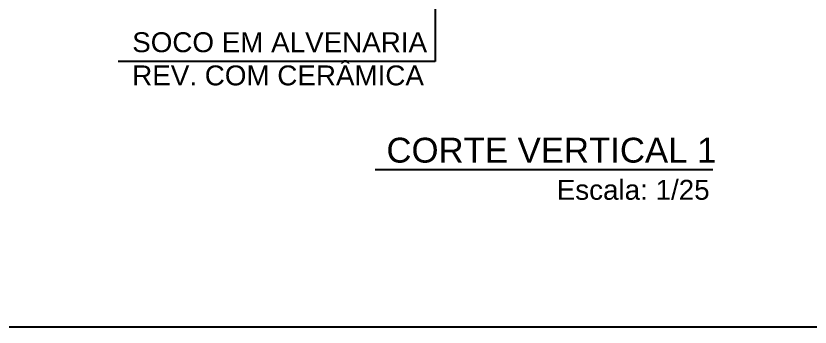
# Model space of a CAD drawing. Extents: x -36 to 357, y 137 to 237.
# Drawn here: x 54.465 to 56.382, y 146.196 to 146.946 of the extents above; entities that cross this region are included whole.
import ezdxf

# ---------------------------------------------------------------- set-up
doc = ezdxf.new("R2010")
doc.units = 0
doc.header["$LTSCALE"] = 0.01
doc.layers.get('0').update_dxf_attribs({"linetype": 'CONTINUOUS'})
for name, color, linetype in [('A-SOLEIRA', 1, 'CONTINUOUS'), ('ARQ-SMB-1_025', 1, 'CONTINUOUS'), ('ARQ-TXT-1_025', 2, 'CONTINUOUS')]:
    doc.layers.add(name, color=color, linetype=linetype)
doc.styles.add('ESC-50-A20', font='arial.ttf', dxfattribs={"height": 0.1})
doc.styles.add('FNDE Texto Cota 0025', font='verdana.ttf', dxfattribs={"height": 0.04})
doc.dimstyles.new('FNDE 1-0025', dxfattribs={"dimscale": 5, "dimtxt": 0.04, "dimasz": 0.0035, "dimexe": 0.15, "dimexo": 0.15, "dimgap": 0.0025, "dimtad": 1, "dimzin": 1, "dimdsep": 46, "dimtxsty": 'FNDE Texto Cota 0025', "dimblk": 'tic', "dimcen": 0.015, "dimdle": 0.15, "dimse1": 1, "dimse2": 1, "dimclrd": 251, "dimclre": 251, "dimclrt": 256, "dimaunit": 1, "dimadec": 3, "dimazin": 0, "dimtfac": 1, "dimtix": 1, "dimtmove": 2, "dimatfit": 3, "dimfxl": 0.15, "dimtvp": 1, "dimtolj": 1, "dimtzin": 0, "dimarcsym": 0})

# ---------------------------------------------------------------- blocks, each defined once
blk = doc.blocks.new('tic')
at = {"color": 251}
for p, q in [((-1, 0), (1, 0)), ((0, -1), (0, 1))]:
    blk.add_line(p, q, dxfattribs=at)
blk.add_line((-0.6, -0.6), (0.6, 0.6))

msp = doc.modelspace()

# ---------------------------------------------------------------- linework, layer by layer
msp.add_lwpolyline([(53.4734, 153.7012), (64.9867, 153.7012), (64.9867, 146.1956), (53.4734, 146.1956)], close=True)
at = {"layer": 'A-SOLEIRA'}
msp.add_line((55.3325, 146.5752), (56.1472, 146.5752), dxfattribs=at)

# ---------------------------------------------------------------- texts
at = {"layer": 'ARQ-TXT-1_025', "insert": (54.746, 146.9064), "char_height": 0.048, "width": 8.528178, "attachment_point": 1, "style": 'ESC-50-A20'}
msp.add_mtext('SOCO EM ALVENARIA \\PREV. COM CERÂMICA', dxfattribs=at)
at = {"layer": 'ARQ-TXT-1_025', "color": 3, "attachment_point": 7, "style": 'ESC-50-A20'}
for s, insert, char_height, width in [('\\pi0.029905;CORTE VERTICAL 1', (55.3297, 146.5913, -0.9815), 0.06, 0.806794), ('\\pi0.22439;Escala: 1/25', (55.5462, 146.5019, 0.8006), 0.048, 0.585435)]:
    msp.add_mtext(s, dxfattribs=dict(at, insert=insert, char_height=char_height, width=width))

# ---------------------------------------------------------------- leaders
at = {"layer": 'ARQ-SMB-1_025', "ltscale": 10}
msp.add_leader([(55.477, 147.0427), (55.477, 146.8362), (54.7124, 146.8362)], dimstyle='FNDE 1-0025', override={"dimlfac": 100, "dimclrd": 252, "dimclre": 252}, dxfattribs=at)

doc.saveas('drawing.dxf')
